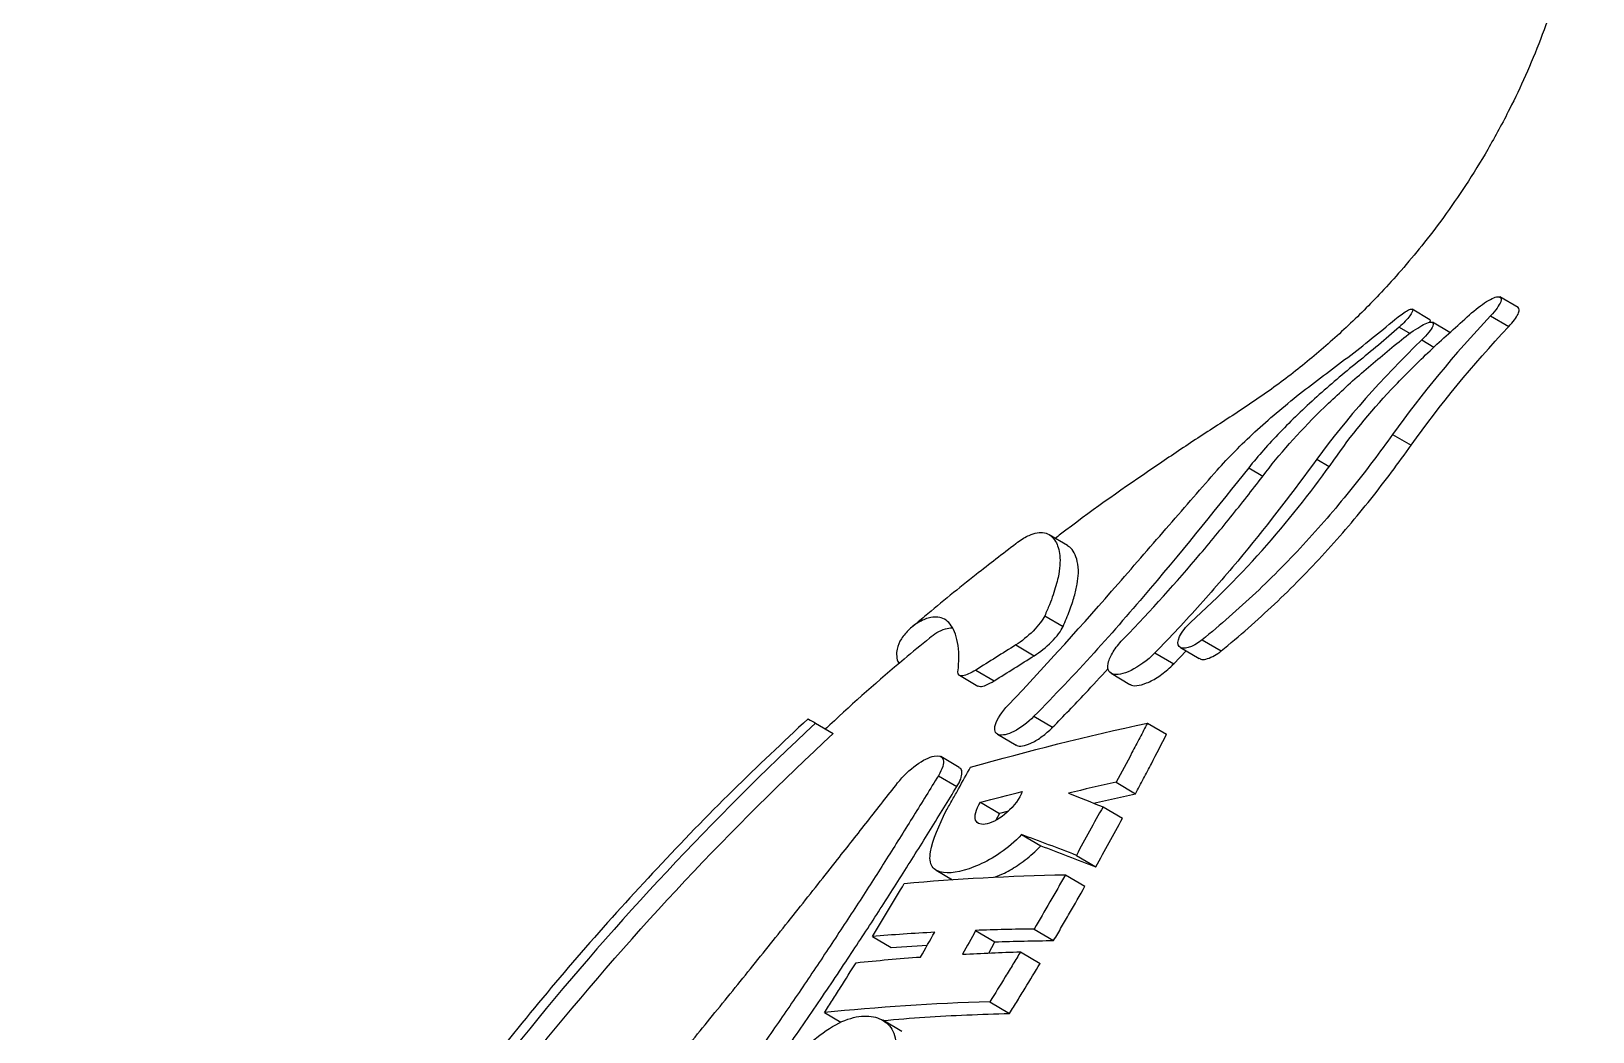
# Model space of a CAD drawing. Header units: millimetres. Extents: x 10 to 412, y 8 to 584.
# Drawn here: x 153.41 to 169.47, y 480.22 to 490.51 of the extents above; entities that cross this region are included whole.
import ezdxf

# ---------------------------------------------------------------- set-up
doc = ezdxf.new("R2010")
doc.units = ezdxf.units.MM
doc.layers.add('DETAIL', color=3, linetype='Continuous')
doc.layers.add('OUTLINE', color=7, linetype='Continuous', lineweight=25)

msp = doc.modelspace()

# ---------------------------------------------------------------- linework, layer by layer
at = {"layer": 'DETAIL'}
for p, q in [((168.41653, 487.57934), (168.60315, 487.46963)), ((167.47816, 487.46541), (167.58834, 487.40063)), ((167.70899, 487.33259), (167.83498, 487.25852)), ((167.40984, 486.362), (167.59998, 486.25021)), ((165.92965, 486.01932), (166.0749, 485.93393)), ((166.62908, 486.10656), (166.75684, 486.03146)), ((163.83178, 484.49832), (164.02051, 484.38737)), ((163.53502, 484.19837), (163.7238, 484.08739)), ((165.44997, 484.25068), (165.64495, 484.13606)), ((164.96442, 484.11692), (165.15813, 484.00304)), ((163.124, 483.9405), (163.31246, 483.8297)), ((163.72125, 483.46496), (163.91319, 483.35212)), ((162.73788, 482.85392), (162.92857, 482.74181))]:
    msp.add_line(p, q, dxfattribs=at)
at = {"layer": 'OUTLINE'}
for p, q in [((168.69961, 487.66508), (168.5137, 487.77438)), ((167.79316, 487.54094), (167.6104, 487.64839)), ((167.99783, 487.40875), (167.818, 487.51448)), ((164.06585, 485.21943), (163.87872, 485.32945)), ((165.15813, 484.00304), (165.28598, 484.13718)), ((165.22648, 484.17216), (165.42074, 484.05796)), ((162.95447, 483.88584), (163.14209, 483.77555)), ((164.51509, 483.90688), (164.70832, 483.79329)), ((161.47493, 483.39457), (161.6561, 483.28807)), ((164.88824, 483.3955), (165.08537, 483.2796)), ((163.34633, 483.28048), (163.53682, 483.1685)), ((162.95284, 482.939), (162.76233, 483.051)), ((164.5672, 482.78621), (164.76599, 482.66934)), ((163.1723, 482.58107), (163.36583, 482.4673)), ((164.33322, 482.57287), (164.76599, 482.66934)), ((163.36583, 482.4673), (163.32746, 482.39652)), ((163.45773, 482.49092), (163.36583, 482.4673)), ((164.43132, 482.5338), (164.63072, 482.41657)), ((163.59375, 482.24936), (163.79058, 482.13365)), ((164.15706, 482.03568), (164.35753, 481.91783)), ((162.71474, 481.8832), (162.88482, 481.78322)), ((164.04457, 481.83601), (164.24542, 481.71793)), ((162.05881, 481.20205), (162.2531, 481.08783)), ((163.1213, 481.26428), (163.32018, 481.14736)), ((163.25662, 481.03053), (163.32018, 481.14736)), ((163.72179, 481.27833), (163.92351, 481.15975)), ((162.2531, 481.08783), (162.62437, 481.11198)), ((163.58256, 481.04468), (163.78457, 480.92591)), ((163.26782, 480.5311), (163.47032, 480.41206)), ((161.56534, 480.41982), (161.73459, 480.32032)), ((162.36368, 480.22424), (162.16617, 480.34036))]:
    msp.add_line(p, q, dxfattribs=at)
for points, knots in [([(169.46781, 493.30517), (169.46404, 493.11861), (169.45669, 492.75498), (169.39975, 492.22594), (169.31602, 491.72863), (169.2075, 491.26331), (169.07956, 490.82979), (168.93622, 490.42738), (168.78134, 490.05495), (168.60186, 489.67669), (168.39735, 489.29895), (168.1684, 488.92796), (167.94077, 488.59885), (167.71839, 488.30812), (167.50452, 488.05242), (167.24786, 487.76919), (166.93723, 487.45942), (166.55902, 487.12788), (166.16819, 486.8243), (165.76232, 486.5537), (165.35668, 486.29455), (164.78395, 485.90648), (164.30868, 485.57746), (163.97705, 485.32127), (163.94057, 485.29309)], [0, 0, 0, 0, 0.05459556, 0.10641828, 0.15557283, 0.20214064, 0.24618807, 0.28781144, 0.3271203, 0.36420525, 0.41032036, 0.45277748, 0.49175061, 0.52740495, 0.55988079, 0.58929726, 0.63926516, 0.68819213, 0.73643625, 0.78400101, 0.83091766, 0.87733526, 0.98650806, 1, 1, 1, 1]), ([(168.176, 487.56973), (168.23614, 487.62468), (168.29906, 487.67536), (168.41218, 487.75115), (168.45974, 487.77428), (168.52135, 487.78042), (168.53369, 487.76273), (168.50817, 487.68906), (168.46956, 487.63567), (168.41653, 487.57934)], [0, 0, 0, 0, 0.25, 0.25, 0.5, 0.5, 0.75, 0.75, 1, 1, 1, 1]), ([(166.84089, 486.14819), (167.01071, 486.39041), (167.21151, 486.6293), (167.55101, 486.98619), (167.6713, 487.10549), (167.9188, 487.33948), (168.04805, 487.45281), (168.176, 487.56973)], [0, 0, 0, 0, 0.5, 0.5, 0.75, 0.75, 1, 1, 1, 1]), ([(167.43309, 487.54234), (167.47685, 487.57893), (167.51817, 487.60955), (167.58363, 487.64794), (167.60633, 487.65463), (167.62056, 487.6373), (167.61105, 487.61302), (167.56107, 487.54563), (167.52181, 487.50427), (167.47816, 487.46541)], [0, 0, 0, 0, 0.25, 0.25, 0.5, 0.5, 0.75, 0.75, 1, 1, 1, 1]), ([(168.60315, 487.46963), (168.62408, 487.4931), (168.66596, 487.54008), (168.7025, 487.60063), (168.71615, 487.646), (168.7049, 487.65841), (168.69931, 487.66458)], [0, 0, 0, 0, 0.253318642, 0.50700603, 0.755124393, 1, 1, 1, 1]), ([(165.60506, 485.99415), (165.72088, 486.12508), (165.85094, 486.2558), (166.13543, 486.51766), (166.29153, 486.64994), (166.61257, 486.9053), (166.78077, 487.02686), (167.11434, 487.28093), (167.27596, 487.411), (167.43309, 487.54234)], [0, 0, 0, 0, 0.25, 0.25, 0.5, 0.5, 0.75, 0.75, 1, 1, 1, 1]), ([(167.47816, 487.46541), (167.33617, 487.33902), (167.19182, 487.21933), (166.90345, 486.98686), (166.76403, 486.86885), (166.49644, 486.62798), (166.36862, 486.50527), (166.13433, 486.26213), (166.02672, 486.14073), (165.92965, 486.01931)], [0, 0, 0, 0, 0.25, 0.25, 0.5, 0.5, 0.75, 0.75, 1, 1, 1, 1]), ([(167.45129, 487.29471), (167.51648, 487.34919), (167.58424, 487.40082), (167.70557, 487.48117), (167.75718, 487.50823), (167.82295, 487.522), (167.83594, 487.5078), (167.80779, 487.4398), (167.7662, 487.38781), (167.70899, 487.33259)], [0, 0, 0, 0, 0.25, 0.25, 0.5, 0.5, 0.75, 0.75, 1, 1, 1, 1]), ([(167.79361, 487.5148), (167.79615, 487.52104), (167.80157, 487.53439), (167.79525, 487.53727), (167.79189, 487.5388)], [0, 0, 0, 0, 0.46750999, 1, 1, 1, 1]), ([(166.10594, 485.97383), (166.27798, 486.19824), (166.48037, 486.42036), (166.82214, 486.75246), (166.94315, 486.8635), (167.19203, 487.08112), (167.32178, 487.18649), (167.45129, 487.29471)], [0, 0, 0, 0, 0.5, 0.5, 0.75, 0.75, 1, 1, 1, 1]), ([(167.40984, 486.362), (167.2806, 486.18098), (167.14277, 485.99751), (166.84709, 485.62891), (166.68743, 485.44183), (166.35412, 485.07859), (166.18151, 484.90324), (165.82374, 484.56568), (165.63776, 484.40289), (165.44997, 484.25068)], [0, 0, 0, 0, 0.25, 0.25, 0.5, 0.5, 0.75, 0.75, 1, 1, 1, 1]), ([(165.3318, 484.42883), (165.6283, 484.6969), (165.90626, 484.98282), (166.4209, 485.57629), (166.64446, 485.86803), (166.84089, 486.14819)], [0, 0, 0, 0, 0.5, 0.5, 1, 1, 1, 1]), ([(165.64495, 484.13606), (165.83268, 484.2883), (166.01565, 484.4486), (166.37215, 484.7854), (166.54732, 484.96375), (166.88021, 485.32794), (167.03659, 485.51201), (167.33175, 485.8818), (167.47131, 486.06874), (167.59998, 486.25021)], [0, 0, 0, 0, 0.25, 0.25, 0.5, 0.5, 0.75, 0.75, 1, 1, 1, 1]), ([(163.45663, 483.57967), (163.85493, 484.00023), (164.22899, 484.41784), (164.76523, 485.02987), (164.94076, 485.23241), (165.28074, 485.62414), (165.445, 485.8132), (165.60506, 485.99415)], [0, 0, 0, 0, 0.5, 0.5, 0.75, 0.75, 1, 1, 1, 1]), ([(165.92965, 486.01931), (165.62146, 485.63382), (165.28874, 485.21577), (164.73149, 484.55879), (164.53755, 484.33673), (164.13932, 483.89833), (163.93387, 483.68055), (163.72125, 483.46496)], [0, 0, 0, 0, 0.5, 0.5, 0.75, 0.75, 1, 1, 1, 1]), ([(164.64667, 484.2655), (164.92679, 484.55363), (165.18709, 484.84396), (165.55341, 485.27742), (165.67202, 485.42225), (165.89705, 485.70366), (166.00397, 485.84083), (166.10594, 485.97383)], [0, 0, 0, 0, 0.5, 0.5, 0.75, 0.75, 1, 1, 1, 1]), ([(166.62908, 486.10657), (166.39811, 485.79084), (166.14707, 485.46074), (165.72929, 484.95449), (165.58251, 484.78325), (165.28088, 484.44685), (165.12525, 484.28068), (164.96442, 484.11692)], [0, 0, 0, 0, 0.5, 0.5, 0.75, 0.75, 1, 1, 1, 1]), ([(163.53505, 485.23819), (163.54089, 485.24332), (163.58718, 485.28397), (163.66526, 485.32441), (163.75454, 485.35467), (163.82952, 485.35563), (163.89417, 485.32738), (163.94061, 485.27323), (163.97177, 485.20112), (163.98893, 485.11969), (163.99033, 485.01838), (163.97092, 484.88725), (163.9314, 484.74815), (163.88104, 484.61192), (163.8482, 484.53619), (163.83178, 484.49832)], [0, 0, 0, 0, 0.01916212, 0.15185854, 0.25399303, 0.35630093, 0.4585153, 0.56052218, 0.62782803, 0.69512249, 0.7637972, 0.83245417, 0.91555255, 0.95777704, 1, 1, 1, 1]), ([(163.53518, 485.23803), (163.39857, 485.13293), (163.08176, 484.88917), (162.72471, 484.60085), (162.50671, 484.41502), (162.46175, 484.3767)], [0, 0, 0, 0, 0.37566193, 0.87124842, 1, 1, 1, 1]), ([(164.02051, 484.38737), (164.04418, 484.44301), (164.09154, 484.55429), (164.13871, 484.69928), (164.1685, 484.82741), (164.18162, 484.95069), (164.17048, 485.06154), (164.13602, 485.14958), (164.1, 485.19941), (164.07251, 485.21269), (164.06424, 485.21669)], [0, 0, 0, 0, 0.11106172, 0.222143, 0.33715736, 0.45219819, 0.61018617, 0.76824934, 0.93028849, 1, 1, 1, 1]), ([(162.9397, 483.92158), (162.94443, 483.9784), (162.95389, 484.09205), (162.9379, 484.22964), (162.90525, 484.33932), (162.86012, 484.41786), (162.80232, 484.46645), (162.73476, 484.48724), (162.64822, 484.48283), (162.54391, 484.44238), (162.43641, 484.36298), (162.35299, 484.26397), (162.30915, 484.16727), (162.30703, 484.08212), (162.31503, 484.03154), (162.33405, 484.00829), (162.33506, 484.00705)], [0, 0, 0, 0, 0.06319598, 0.12639604, 0.19137969, 0.25637522, 0.3242565, 0.39222362, 0.46015219, 0.56426108, 0.66839271, 0.76602048, 0.86362039, 0.92991942, 0.9962645, 1, 1, 1, 1]), ([(162.64495, 484.27038), (162.67017, 484.28968), (162.72252, 484.32976), (162.80473, 484.3674), (162.8571, 484.37197), (162.88041, 484.374)], [0, 0, 0, 0, 0.34002477, 0.70613837, 1, 1, 1, 1]), ([(163.83178, 484.49832), (163.81242, 484.45504), (163.76748, 484.39642), (163.65734, 484.286), (163.59319, 484.23469), (163.53502, 484.19837)], [0, 0, 0, 0, 0.5, 0.5, 1, 1, 1, 1]), ([(163.7238, 484.08739), (163.78207, 484.12371), (163.84536, 484.1742), (163.95665, 484.28575), (164.00116, 484.34397), (164.02051, 484.38737)], [0, 0, 0, 0, 0.5, 0.5, 1, 1, 1, 1]), ([(165.44997, 484.25068), (165.35083, 484.17032), (165.24974, 484.14241), (165.19674, 484.20143), (165.19672, 484.23793), (165.24058, 484.33157), (165.28323, 484.38492), (165.3318, 484.42883)], [0, 0, 0, 0, 0.5, 0.5, 0.75, 0.75, 1, 1, 1, 1]), ([(162.64696, 484.26796), (162.55962, 484.1961), (162.20981, 483.90827), (161.85387, 483.59611), (161.59275, 483.34841), (161.57823, 483.33464)], [0, 0, 0, 0, 0.23911349, 0.95770383, 1, 1, 1, 1]), ([(164.96442, 484.11692), (164.88647, 484.03756), (164.79786, 483.97381), (164.64146, 483.89786), (164.57269, 483.88497), (164.48587, 483.91572), (164.4682, 483.96119), (164.49903, 484.06285), (164.51884, 484.10237), (164.57329, 484.18365), (164.60794, 484.22567), (164.64667, 484.2655)], [0, 0, 0, 0, 0.25, 0.25, 0.5, 0.5, 0.75, 0.75, 0.875, 0.875, 1, 1, 1, 1]), ([(165.42234, 484.06069), (165.42689, 484.05729), (165.44201, 484.04603), (165.48914, 484.05025), (165.55623, 484.07471), (165.6119, 484.10982), (165.64024, 484.13232), (165.64495, 484.13606)], [0, 0, 0, 0, 0.117208853, 0.3890219, 0.681636585, 0.947089299, 1, 1, 1, 1]), ([(163.124, 483.9405), (163.07016, 483.90654), (163.02266, 483.88593), (162.95513, 483.87777), (162.93613, 483.89086), (162.9397, 483.92158)], [0, 0, 0, 0, 0.5, 0.5, 1, 1, 1, 1]), ([(163.91319, 483.35212), (164.02557, 483.46738), (164.21954, 483.66632), (164.40486, 483.86941), (164.48282, 483.95483)], [0, 0, 0, 0, 0.57938564, 1, 1, 1, 1]), ([(164.70887, 483.79423), (164.70953, 483.79343), (164.72231, 483.77781), (164.77925, 483.77737), (164.86027, 483.79623), (164.93995, 483.83438), (165.00302, 483.87243), (165.06636, 483.91897), (165.11834, 483.96349), (165.14794, 483.99292), (165.15813, 484.00304)], [0, 0, 0, 0, 0.0115398, 0.22436189, 0.45818558, 0.58059622, 0.70295479, 0.82066134, 0.93827313, 1, 1, 1, 1]), ([(163.14333, 483.77767), (163.15129, 483.77423), (163.16984, 483.76622), (163.22796, 483.7817), (163.28298, 483.81295), (163.31246, 483.8297)], [0, 0, 0, 0, 0.25849404, 0.60253136, 1, 1, 1, 1]), ([(163.72125, 483.46496), (163.65516, 483.39795), (163.581, 483.34331), (163.45024, 483.27654), (163.39324, 483.26409), (163.32176, 483.28736), (163.30787, 483.32441), (163.34263, 483.43693), (163.39211, 483.51154), (163.45663, 483.57967)], [0, 0, 0, 0, 0.25, 0.25, 0.5, 0.5, 0.75, 0.75, 1, 1, 1, 1]), ([(161.39834, 483.44035), (161.13855, 483.19649), (160.60725, 482.69778), (159.84563, 481.91107), (159.10763, 481.09568), (158.40874, 480.26526), (157.74601, 479.41895), (157.11797, 478.55513), (156.52228, 477.67284), (155.95878, 476.76984), (155.46182, 475.91607), (155.16828, 475.35504), (155.03955, 475.10899)], [0, 0, 0, 0, 0.10146817, 0.20751136, 0.31173996, 0.4146395, 0.51656076, 0.61781726, 0.71874797, 0.8196831, 0.9209205, 1, 1, 1, 1]), ([(161.47493, 483.39458), (160.41728, 482.41088), (159.4385, 481.36277), (157.63142, 479.14363), (156.80468, 477.97132), (156.05683, 476.73458)], [0, 0, 0, 0, 0.5, 0.5, 1, 1, 1, 1]), ([(161.39996, 483.43865), (161.39886, 483.4393), (161.39433, 483.44195), (161.41539, 483.42959), (161.45508, 483.40625), (161.47493, 483.39457)], [0, 0, 0, 0, 0.13932576, 0.56966777, 1, 1, 1, 1]), ([(164.88824, 483.3955), (164.86205, 483.34514), (164.8357, 483.2946), (164.80917, 483.2439), (164.78265, 483.19319), (164.75595, 483.14233), (164.72908, 483.09131), (164.67582, 482.99019), (164.62186, 482.88846), (164.5672, 482.78621)], [0, 0, 0, 0, 0.000195596301, 0.000195596301, 0.000195596301, 0.000391192512, 0.000391192512, 0.000391192512, 0.000778892533, 0.000778892533, 0.000778892533, 0.000778892533]), ([(156.23065, 476.63239), (156.60255, 477.24721), (156.9957, 477.84846), (157.82443, 479.02383), (158.26117, 479.59887), (159.6242, 481.26859), (160.60408, 482.31311), (161.6561, 483.28807)], [0, 0, 0, 0, 0.25, 0.25, 0.5, 0.5, 1, 1, 1, 1]), ([(163.53807, 483.17065), (163.53977, 483.16875), (163.5519, 483.1552), (163.60233, 483.15733), (163.68689, 483.18267), (163.79125, 483.24405), (163.86946, 483.30846), (163.90759, 483.34653), (163.91319, 483.35212)], [0, 0, 0, 0, 0.03500161, 0.2502229, 0.48442465, 0.72686978, 0.95988172, 1, 1, 1, 1]), ([(164.76599, 482.66935), (164.79344, 482.721), (164.8207, 482.77253), (164.84778, 482.82392), (164.87486, 482.8753), (164.90177, 482.92655), (164.92849, 482.97764), (164.98147, 483.07892), (165.03375, 483.17961), (165.08537, 483.27961)], [0, 0, 0, 0, 0.000195596153, 0.000195596153, 0.000195596153, 0.000391192371, 0.000391192371, 0.000391192371, 0.000778974806, 0.000778974806, 0.000778974806, 0.000778974806]), ([(162.3188, 482.77968), (162.37353, 482.84944), (162.44424, 482.91585), (162.57958, 483.01392), (162.64468, 483.0462), (162.74339, 483.06586), (162.77806, 483.05324), (162.79692, 482.98208), (162.7802, 482.92275), (162.73788, 482.85392)], [0, 0, 0, 0, 0.25, 0.25, 0.5, 0.5, 0.75, 0.75, 1, 1, 1, 1]), ([(162.8195, 482.49546), (162.84092, 482.53327), (162.86219, 482.57096), (162.88334, 482.6085), (162.90448, 482.64604), (162.92549, 482.68345), (162.94636, 482.7207), (162.98772, 482.79452), (163.02855, 482.86776), (163.06884, 482.94035)], [0, 0, 0, 0, 0.000149390258, 0.000149390258, 0.000149390258, 0.000298780596, 0.000298780596, 0.000298780596, 0.000594803465, 0.000594803465, 0.000594803465, 0.000594803465]), ([(162.92857, 482.74181), (162.94344, 482.76897), (162.97315, 482.82327), (162.98383, 482.88653), (162.97639, 482.92569), (162.95655, 482.93291), (162.95054, 482.9351)], [0, 0, 0, 0, 0.28735785, 0.57436902, 0.87108638, 1, 1, 1, 1]), ([(162.73788, 482.85392), (162.65421, 482.71825), (162.4868, 482.44682), (162.22348, 482.02727), (161.94902, 481.59753), (161.66217, 481.15838), (161.36339, 480.71177), (161.05291, 480.25897), (160.73092, 479.80154), (160.39814, 479.34073), (160.05551, 478.87815), (159.70363, 478.41512), (159.34358, 477.95274), (158.97062, 477.48484), (158.58563, 477.01293), (158.19008, 476.53865), (157.79036, 476.06926), (157.38827, 475.60632), (156.98581, 475.15168), (156.61931, 474.74532), (156.28916, 474.38513), (155.99436, 474.06836), (155.70366, 473.76065), (155.41748, 473.46435), (155.13783, 473.18084), (154.8568, 472.90091), (154.58213, 472.6264), (154.31919, 472.35867), (154.08293, 472.11434), (153.9007, 471.92292), (153.76469, 471.77837), (153.66464, 471.67113), (153.57931, 471.57897), (153.51045, 471.50412), (153.45815, 471.44689), (153.4242, 471.40972), (153.40857, 471.39215), (153.41347, 471.39782), (153.41349, 471.39784)], [0, 0, 0, 0, 0.028767, 0.05755679, 0.08632641, 0.1158534, 0.14540103, 0.17492968, 0.20524602, 0.23558318, 0.26590092, 0.29694642, 0.32801276, 0.35905888, 0.39231732, 0.42560103, 0.4588586, 0.49310871, 0.52738767, 0.56163357, 0.58798724, 0.61435668, 0.64070783, 0.66774903, 0.69481083, 0.7218475, 0.75270478, 0.78355884, 0.8152367, 0.84691041, 0.86751474, 0.88813772, 0.9087398, 0.93013596, 0.95155627, 0.9729509, 0.99986898, 1, 1, 1, 1]), ([(154.17005, 473.29628), (154.16972, 473.2959), (154.16624, 473.2918), (154.18041, 473.30849), (154.21303, 473.34685), (154.26573, 473.40863), (154.33306, 473.48719), (154.41734, 473.58498), (154.52882, 473.71351), (154.67214, 473.8774), (154.85289, 474.08202), (155.05627, 474.30965), (155.27452, 474.55131), (155.50221, 474.80071), (155.73619, 475.05462), (156.02484, 475.36537), (156.37403, 475.73696), (156.77517, 476.16776), (157.17509, 476.60721), (157.57289, 477.05041), (157.97835, 477.50851), (158.39022, 477.97997), (158.80717, 478.46358), (159.22439, 478.95376), (159.6407, 479.44926), (160.05513, 479.94877), (160.46981, 480.45477), (160.88353, 480.96615), (161.2955, 481.48125), (161.67134, 481.95576), (162.01246, 482.38925), (162.21662, 482.64945), (162.3188, 482.77968)], [0, 0, 0, 0, 0.00249603, 0.02649699, 0.050499, 0.0720764, 0.09365532, 0.11575977, 0.13786619, 0.16741964, 0.19697904, 0.22737314, 0.25777245, 0.28590714, 0.3140699, 0.34221254, 0.38556995, 0.42893435, 0.46981065, 0.51072523, 0.55161005, 0.59363493, 0.63569014, 0.67771852, 0.7197898, 0.76188668, 0.80395785, 0.84701354, 0.89009671, 0.93314926, 0.96654335, 1, 1, 1, 1]), ([(154.74684, 472.50158), (154.80703, 472.56181), (154.95417, 472.70904), (155.2139, 472.96401), (155.51211, 473.26217), (155.81805, 473.57758), (156.1304, 473.90556), (156.45359, 474.25113), (156.7867, 474.61311), (157.12848, 474.99057), (157.47309, 475.3773), (157.81923, 475.77207), (158.16563, 476.17383), (158.51508, 476.5864), (158.86643, 477.00919), (159.21848, 477.44156), (159.58135, 477.89694), (159.95329, 478.37535), (160.33229, 478.87612), (160.70713, 479.38532), (161.07605, 479.90161), (161.43772, 480.42301), (161.77463, 480.92325), (162.0872, 481.40049), (162.37787, 481.85498), (162.65967, 482.30449), (162.83894, 482.59604), (162.92857, 482.74181)], [0, 0, 0, 0, 0.02696882, 0.06592892, 0.10489237, 0.1428001, 0.18074191, 0.21865535, 0.25765398, 0.29668169, 0.33568367, 0.37420454, 0.41274922, 0.45127173, 0.49064226, 0.53003628, 0.56940722, 0.61344586, 0.65751753, 0.70155519, 0.7468989, 0.79228106, 0.83762178, 0.87795565, 0.91828904, 0.95914501, 1, 1, 1, 1]), ([(163.60086, 482.69234), (163.57597, 482.62375), (163.51527, 482.54135), (163.37531, 482.41566), (163.30064, 482.37399), (163.18204, 482.34517), (163.1367, 482.35746), (163.10539, 482.43699), (163.12264, 482.50616), (163.1723, 482.58107)], [0, 0, 0, 0, 0.25, 0.25, 0.5, 0.5, 0.75, 0.75, 1, 1, 1, 1]), ([(163.59375, 482.24936), (163.52495, 482.17522), (163.44912, 482.11262), (163.3002, 482.01029), (163.22595, 481.96963), (163.01588, 481.87586), (162.88686, 481.8463), (162.74026, 481.86612), (162.69886, 481.88429), (162.65064, 481.95571), (162.64677, 482.00998), (162.67704, 482.197), (162.74565, 482.34724), (162.8195, 482.49546)], [0, 0, 0, 0, 0.125, 0.125, 0.25, 0.25, 0.5, 0.5, 0.625, 0.625, 0.75, 0.75, 1, 1, 1, 1]), ([(163.31605, 481.81), (163.34935, 481.82354), (163.43043, 481.85649), (163.54496, 481.92538), (163.65011, 482.00247), (163.72514, 482.06615), (163.77031, 482.11274), (163.79058, 482.13365)], [0, 0, 0, 0, 0.22030123, 0.53624125, 0.7012027, 0.86591827, 1, 1, 1, 1]), ([(164.04457, 481.83601), (164.01822, 481.78955), (163.99171, 481.74304), (163.96503, 481.69648), (163.93836, 481.64992), (163.91152, 481.60331), (163.88453, 481.55667), (163.83092, 481.46404), (163.77667, 481.37124), (163.72179, 481.27834)], [0, 0, 0, 0, 0.000172132831, 0.000172132831, 0.000172132831, 0.000344265652, 0.000344265652, 0.000344265652, 0.000686096951, 0.000686096951, 0.000686096951, 0.000686096951]), ([(162.05881, 481.20205), (162.08702, 481.24804), (162.11505, 481.29396), (162.1429, 481.33979), (162.17074, 481.38562), (162.1984, 481.43137), (162.22587, 481.47703), (162.28036, 481.56756), (162.33412, 481.65773), (162.38714, 481.74745)], [0, 0, 0, 0, 0.000172262374, 0.000172262374, 0.000172262374, 0.000344524828, 0.000344524828, 0.000344524828, 0.000686163717, 0.000686163717, 0.000686163717, 0.000686163717]), ([(163.92351, 481.15975), (163.95108, 481.20657), (163.9785, 481.25337), (164.00574, 481.30013), (164.03299, 481.34689), (164.06007, 481.39362), (164.08699, 481.44031), (164.14044, 481.53302), (164.19325, 481.62558), (164.24542, 481.71794)], [0, 0, 0, 0, 0.000172132818, 0.000172132818, 0.000172132818, 0.000344265655, 0.000344265655, 0.000344265655, 0.000686104688, 0.000686104688, 0.000686104688, 0.000686104688]), ([(163.58256, 481.04467), (163.5568, 481.00182), (163.5309, 480.95894), (163.50487, 480.91605), (163.47884, 480.87316), (163.45267, 480.83026), (163.42638, 480.78734), (163.37405, 480.70196), (163.3212, 480.61653), (163.26782, 480.5311)], [0, 0, 0, 0, 0.000157400655, 0.000157400655, 0.000157400655, 0.000314801293, 0.000314801293, 0.000314801293, 0.000627992982, 0.000627992982, 0.000627992982, 0.000627992982]), ([(161.56534, 480.41982), (161.59322, 480.46279), (161.62095, 480.50574), (161.64854, 480.54865), (161.67612, 480.59157), (161.70356, 480.63446), (161.73085, 480.67731), (161.78515, 480.76258), (161.83886, 480.84772), (161.89197, 480.93265)], [0, 0, 0, 0, 0.000158962755, 0.000158962755, 0.000158962755, 0.000317925559, 0.000317925559, 0.000317925559, 0.000634278659, 0.000634278659, 0.000634278659, 0.000634278659]), ([(163.47032, 480.41206), (163.49711, 480.45501), (163.52377, 480.49797), (163.5503, 480.54092), (163.57682, 480.58387), (163.60321, 480.62682), (163.62947, 480.66976), (163.6817, 480.75518), (163.73341, 480.84058), (163.78457, 480.92592)], [0, 0, 0, 0, 0.000157400636, 0.000157400636, 0.000157400636, 0.000314801291, 0.000314801291, 0.000314801291, 0.000627983754, 0.000627983754, 0.000627983754, 0.000627983754]), ([(161.10948, 479.73437), (161.16966, 479.83392), (161.2456, 479.92945), (161.40946, 480.10071), (161.49805, 480.17671), (161.6719, 480.29536), (161.75773, 480.33741), (161.91414, 480.38349), (161.98429, 480.38899), (162.10836, 480.37202), (162.16176, 480.34946), (162.2468, 480.27718), (162.27863, 480.22719), (162.30888, 480.0968), (162.30634, 480.01504), (162.25404, 479.831), (162.20404, 479.72941), (162.13844, 479.63056)], [0, 0, 0, 0, 0.125, 0.125, 0.25, 0.25, 0.375, 0.375, 0.5, 0.5, 0.625, 0.625, 0.75, 0.75, 0.875, 0.875, 1, 1, 1, 1]), ([(162.16981, 480.33822), (162.31215, 480.35058), (162.73281, 480.38712), (163.17666, 480.40213), (163.47032, 480.41206)], [0, 0, 0, 0, 0.33838943, 1, 1, 1, 1])]:
    msp.add_open_spline(points, degree=3, knots=knots, dxfattribs=at)
for points in [[(168.41653, 487.57934), (168.04415, 487.18381), (167.7073, 486.77867), (167.40984, 486.362)], [(167.59998, 486.25021), (167.89598, 486.6677), (168.23164, 487.07355), (168.60315, 487.46963)], [(167.70899, 487.33259), (167.29877, 486.93667), (166.93753, 486.5282), (166.62908, 486.10657)], [(163.53502, 484.19837), (163.39778, 484.1127), (163.26075, 484.02676), (163.124, 483.9405)], [(163.31246, 483.8297), (163.44932, 483.91589), (163.58645, 484.00177), (163.7238, 484.08739)], [(163.06884, 482.94035), (163.659, 483.1085), (164.26525, 483.26043), (164.88824, 483.3955)], [(164.5672, 482.78621), (164.40235, 482.75043), (164.23862, 482.71345), (164.076, 482.6753)], [(163.1723, 482.58107), (163.31423, 482.61909), (163.45709, 482.65618), (163.60086, 482.69234)], [(164.076, 482.6753), (164.192, 482.62972), (164.31046, 482.58254), (164.43132, 482.5338)], [(164.43132, 482.5338), (164.33862, 482.36848), (164.24725, 482.20241), (164.15706, 482.03568)], [(164.35753, 481.91782), (164.44738, 482.08476), (164.5384, 482.25104), (164.63072, 482.41658)], [(164.15706, 482.03568), (163.96377, 482.11054), (163.77598, 482.18178), (163.59375, 482.24936)], [(163.79058, 482.13364), (163.97397, 482.06539), (164.16298, 481.99343), (164.35753, 481.91782)], [(162.38714, 481.74745), (162.91873, 481.79566), (163.47083, 481.82552), (164.04457, 481.83601)], [(162.70091, 481.24557), (162.48361, 481.23395), (162.2696, 481.21943), (162.05881, 481.20205)], [(162.55507, 480.99102), (162.60337, 481.07605), (162.65198, 481.1609), (162.70091, 481.24557)], [(163.1213, 481.26428), (163.07636, 481.18261), (163.0317, 481.1008), (162.9873, 481.01884)], [(163.72179, 481.27834), (163.51905, 481.27602), (163.3189, 481.27132), (163.1213, 481.26428)], [(163.32018, 481.14736), (163.51871, 481.15387), (163.7198, 481.15801), (163.92351, 481.15975)], [(161.89197, 480.93265), (162.10973, 480.95506), (162.33075, 480.97454), (162.55507, 480.99102)], [(162.9873, 481.01884), (163.18333, 481.02969), (163.38174, 481.03831), (163.58256, 481.04467)], [(163.26782, 480.5311), (162.6799, 480.51292), (162.11263, 480.47561), (161.56534, 480.41982)]]:
    msp.add_open_spline(points, degree=3, dxfattribs=at)

doc.saveas('drawing.dxf')
